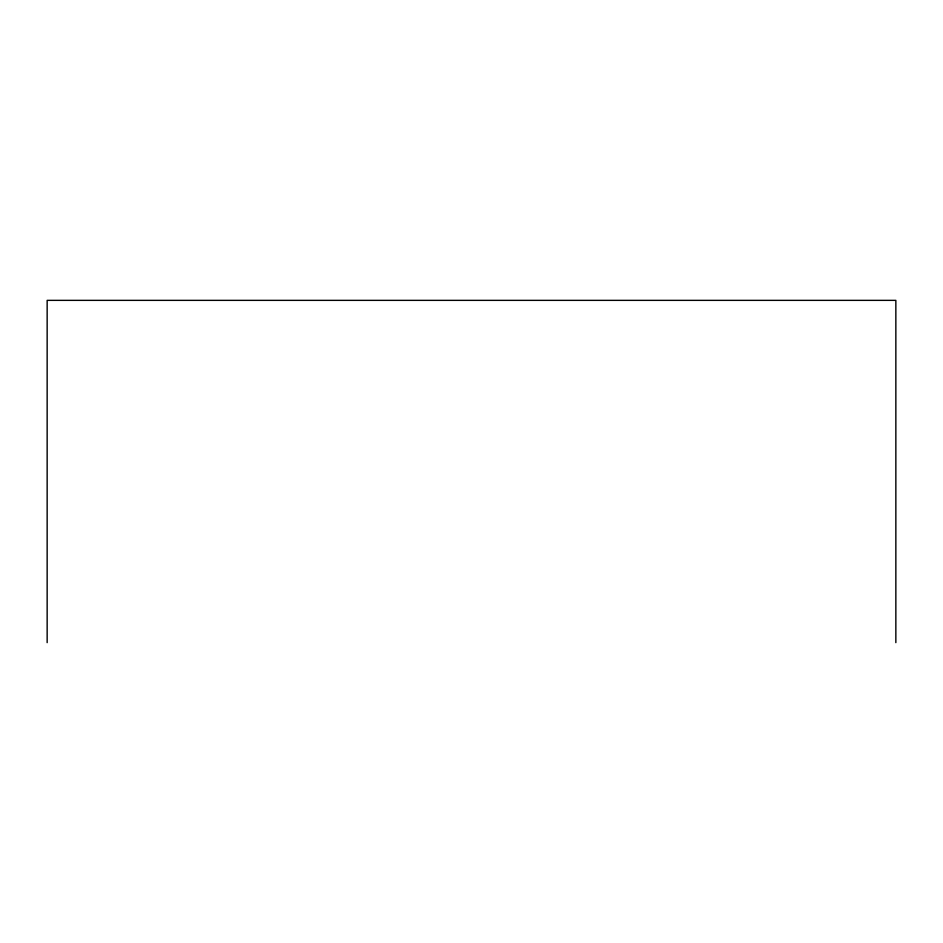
<?xml version="1.0" encoding="UTF-8"?>
<svg xmlns="http://www.w3.org/2000/svg" width="943" height="943" viewBox="0 0 943 943"><rect width="100%" height="100%" fill="white"/><g stroke="black" fill="none" stroke-linecap="round" stroke-linejoin="round"><path stroke-width="1.41" d="M895.85 642.643L895.85 300.357L47.15 300.357L47.15 642.643"/></g></svg>
